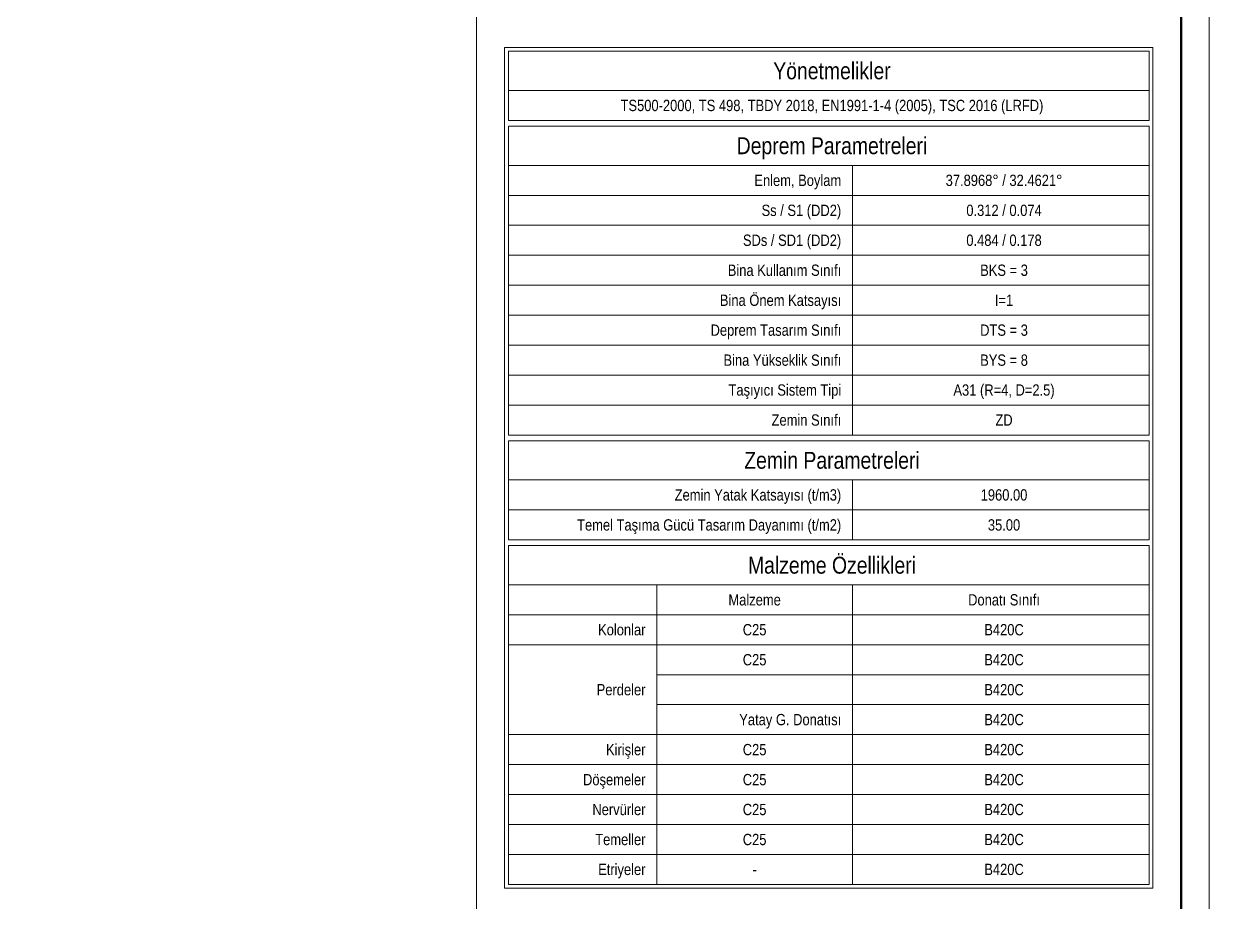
# Model space of a CAD drawing. Header units: millimetres. Extents: x -2905 to 5507, y 1609 to 5809.
# Drawn here: x 4456 to 5507, y 2176 to 2955 of the extents above; entities that cross this region are included whole.
import ezdxf
from ezdxf.enums import TextEntityAlignment as Align

# ---------------------------------------------------------------- set-up
doc = ezdxf.new("R2010")
doc.units = ezdxf.units.MM
for name, color, linetype, lineweight in [('Metraj Tablosu Ana Başlık', 1, 'Continuous', 20), ('Metraj Tablosu Başlık', 1, 'Continuous', 20), ('SHEETSUMMARY-50', 152, 'Continuous', 20), ('SheetView', 40, 'Continuous', 20), ('SheetViewOut', 231, 'Continuous', 20)]:
    doc.layers.add(name, color=color, linetype=linetype, lineweight=lineweight)
doc.layers.add('Metraj Tablosu Yazı', color=250, linetype='Continuous', lineweight=20, true_color=0x414141)
doc.layers.add('Metraj Tablosu Çizgi', color=161, linetype='Continuous', lineweight=20, true_color=0xaaaaff)
doc.styles.add('YAZI (BEYKENT)', font='')
doc.styles.get('YAZI (BEYKENT)').set_extended_font_data('Bahnschrift Light Condensed')

msp = doc.modelspace()

# ---------------------------------------------------------------- linework, layer by layer
at = {"layer": 'Metraj Tablosu Çizgi'}
for points in [[(4882.1, 2934.4), (5457.1, 2934.4)], [(4882.1, 2934.4), (4882.1, 2188.9)], [(5457.1, 2934.4), (5457.1, 2188.9)], [(4885.5, 2931), (5453.8, 2931)], [(4885.5, 2931), (4885.5, 2896.2)], [(5453.8, 2931), (5453.8, 2896.2)], [(4885.5, 2896.2), (5453.8, 2896.2)], [(4885.5, 2896.2), (5453.8, 2896.2)], [(4885.5, 2896.2), (4885.5, 2869.6)], [(5453.8, 2896.2), (5453.8, 2869.6)], [(4885.5, 2869.6), (5453.8, 2869.6)], [(4885.5, 2864.6), (5453.8, 2864.6)], [(4885.5, 2864.6), (4885.5, 2829.8)], [(5453.8, 2864.6), (5453.8, 2829.8)], [(4885.5, 2829.8), (5453.8, 2829.8)], [(4885.5, 2829.8), (5190.7, 2829.8)], [(4885.5, 2829.8), (4885.5, 2803.2)], [(5190.7, 2829.8), (5190.7, 2803.2)], [(5190.7, 2829.8), (5453.8, 2829.8)], [(5190.7, 2829.8), (5190.7, 2803.2)], [(5453.8, 2829.8), (5453.8, 2803.2)], [(4885.5, 2803.2), (5190.7, 2803.2)], [(4885.5, 2803.2), (5190.7, 2803.2)], [(4885.5, 2803.2), (4885.5, 2776.7)], [(5190.7, 2803.2), (5453.8, 2803.2)], [(5190.7, 2803.2), (5190.7, 2776.7)], [(5190.7, 2803.2), (5453.8, 2803.2)], [(5190.7, 2803.2), (5190.7, 2776.7)], [(5453.8, 2803.2), (5453.8, 2776.7)], [(4885.5, 2776.7), (5190.7, 2776.7)], [(4885.5, 2776.7), (5190.7, 2776.7)], [(4885.5, 2776.7), (4885.5, 2750.1)], [(5190.7, 2776.7), (5453.8, 2776.7)], [(5190.7, 2776.7), (5190.7, 2750.1)], [(5190.7, 2776.7), (5453.8, 2776.7)], [(5190.7, 2776.7), (5190.7, 2750.1)], [(5453.8, 2776.7), (5453.8, 2750.1)], [(4885.5, 2750.1), (5190.7, 2750.1)], [(4885.5, 2750.1), (5190.7, 2750.1)], [(4885.5, 2750.1), (4885.5, 2723.5)], [(5190.7, 2750.1), (5453.8, 2750.1)], [(5190.7, 2750.1), (5190.7, 2723.5)], [(5190.7, 2750.1), (5453.8, 2750.1)], [(5190.7, 2750.1), (5190.7, 2723.5)], [(5453.8, 2750.1), (5453.8, 2723.5)], [(4885.5, 2723.5), (5190.7, 2723.5)], [(4885.5, 2723.5), (5190.7, 2723.5)], [(4885.5, 2723.5), (4885.5, 2697)], [(5190.7, 2723.5), (5453.8, 2723.5)], [(5190.7, 2723.5), (5190.7, 2697)], [(5190.7, 2723.5), (5453.8, 2723.5)], [(5190.7, 2723.5), (5190.7, 2697)], [(5453.8, 2723.5), (5453.8, 2697)], [(4885.5, 2697), (5190.7, 2697)], [(4885.5, 2697), (5190.7, 2697)], [(4885.5, 2697), (4885.5, 2670.4)], [(5190.7, 2697), (5453.8, 2697)], [(5190.7, 2697), (5190.7, 2670.4)], [(5190.7, 2697), (5453.8, 2697)], [(5190.7, 2697), (5190.7, 2670.4)], [(5453.8, 2697), (5453.8, 2670.4)], [(4885.5, 2670.4), (5190.7, 2670.4)], [(4885.5, 2670.4), (5190.7, 2670.4)], [(4885.5, 2670.4), (4885.5, 2643.8)], [(5190.7, 2670.4), (5453.8, 2670.4)], [(5190.7, 2670.4), (5190.7, 2643.8)], [(5190.7, 2670.4), (5453.8, 2670.4)], [(5190.7, 2670.4), (5190.7, 2643.8)], [(5453.8, 2670.4), (5453.8, 2643.8)], [(4885.5, 2643.8), (5190.7, 2643.8)], [(4885.5, 2643.8), (5190.7, 2643.8)], [(4885.5, 2643.8), (4885.5, 2617.3)], [(5190.7, 2643.8), (5453.8, 2643.8)], [(5190.7, 2643.8), (5190.7, 2617.3)], [(5190.7, 2643.8), (5453.8, 2643.8)], [(5190.7, 2643.8), (5190.7, 2617.3)], [(5453.8, 2643.8), (5453.8, 2617.3)], [(4885.5, 2617.3), (5190.7, 2617.3)], [(4885.5, 2617.3), (5190.7, 2617.3)], [(4885.5, 2617.3), (4885.5, 2590.7)], [(5190.7, 2617.3), (5453.8, 2617.3)], [(5190.7, 2617.3), (5190.7, 2590.7)], [(5190.7, 2617.3), (5453.8, 2617.3)], [(5190.7, 2617.3), (5190.7, 2590.7)], [(5453.8, 2617.3), (5453.8, 2590.7)], [(4885.5, 2590.7), (5190.7, 2590.7)], [(5190.7, 2590.7), (5453.8, 2590.7)], [(4885.5, 2585.7), (5453.8, 2585.7)], [(4885.5, 2585.7), (4885.5, 2550.9)], [(5453.8, 2585.7), (5453.8, 2550.9)], [(4885.5, 2550.9), (5453.8, 2550.9)], [(4885.5, 2550.9), (5190.7, 2550.9)], [(4885.5, 2550.9), (4885.5, 2524.3)], [(5190.7, 2550.9), (5190.7, 2524.3)], [(5190.7, 2550.9), (5453.8, 2550.9)], [(5190.7, 2550.9), (5190.7, 2524.3)], [(5453.8, 2550.9), (5453.8, 2524.3)], [(4885.5, 2524.3), (5190.7, 2524.3)], [(4885.5, 2524.3), (5190.7, 2524.3)], [(4885.5, 2524.3), (4885.5, 2497.7)], [(5190.7, 2524.3), (5453.8, 2524.3)], [(5190.7, 2524.3), (5190.7, 2497.7)], [(5190.7, 2524.3), (5453.8, 2524.3)], [(5190.7, 2524.3), (5190.7, 2497.7)], [(5453.8, 2524.3), (5453.8, 2497.7)], [(4885.5, 2497.7), (5190.7, 2497.7)], [(4885.5, 2492.7), (5453.8, 2492.7)], [(4885.5, 2492.7), (4885.5, 2457.9)], [(5190.7, 2497.7), (5453.8, 2497.7)], [(5453.8, 2492.7), (5453.8, 2457.9)], [(4885.5, 2457.9), (5453.8, 2457.9)], [(4885.5, 2457.9), (5017.1, 2457.9)], [(4885.5, 2457.9), (4885.5, 2431.3)], [(5017.1, 2457.9), (5017.1, 2431.3)], [(5017.1, 2457.9), (5190.7, 2457.9)], [(5017.1, 2457.9), (5017.1, 2431.3)], [(5190.7, 2457.9), (5190.7, 2431.3)], [(5190.7, 2457.9), (5453.8, 2457.9)], [(5190.7, 2457.9), (5190.7, 2431.3)], [(5453.8, 2457.9), (5453.8, 2431.3)], [(4885.5, 2431.3), (5017.1, 2431.3)], [(4885.5, 2431.3), (5017.1, 2431.3)], [(4885.5, 2431.3), (4885.5, 2404.8)], [(5017.1, 2431.3), (5190.7, 2431.3)], [(5017.1, 2431.3), (5017.1, 2404.8)], [(5017.1, 2431.3), (5190.7, 2431.3)], [(5017.1, 2431.3), (5017.1, 2404.8)], [(5190.7, 2431.3), (5453.8, 2431.3)], [(5190.7, 2431.3), (5190.7, 2404.8)], [(5190.7, 2431.3), (5453.8, 2431.3)], [(5190.7, 2431.3), (5190.7, 2404.8)], [(5453.8, 2431.3), (5453.8, 2404.8)], [(4885.5, 2404.8), (5017.1, 2404.8)], [(4885.5, 2404.8), (5017.1, 2404.8)], [(4885.5, 2404.8), (4885.5, 2325.1)], [(5017.1, 2404.8), (5190.7, 2404.8)], [(5017.1, 2404.8), (5017.1, 2325.1)], [(5017.1, 2404.8), (5190.7, 2404.8)], [(5017.1, 2404.8), (5017.1, 2378.2)], [(5190.7, 2404.8), (5453.8, 2404.8)], [(5190.7, 2404.8), (5190.7, 2378.2)], [(5190.7, 2404.8), (5453.8, 2404.8)], [(5190.7, 2404.8), (5190.7, 2378.2)], [(5453.8, 2404.8), (5453.8, 2378.2)], [(5017.1, 2378.2), (5190.7, 2378.2)], [(5017.1, 2378.2), (5190.7, 2378.2)], [(5017.1, 2378.2), (5017.1, 2351.7)], [(5190.7, 2378.2), (5453.8, 2378.2)], [(5190.7, 2378.2), (5190.7, 2351.7)], [(5190.7, 2378.2), (5453.8, 2378.2)], [(5190.7, 2378.2), (5190.7, 2351.7)], [(5453.8, 2378.2), (5453.8, 2351.7)], [(5017.1, 2351.7), (5190.7, 2351.7)], [(5017.1, 2351.7), (5190.7, 2351.7)], [(5017.1, 2351.7), (5017.1, 2325.1)], [(5190.7, 2351.7), (5453.8, 2351.7)], [(5190.7, 2351.7), (5190.7, 2325.1)], [(5190.7, 2351.7), (5453.8, 2351.7)], [(5190.7, 2351.7), (5190.7, 2325.1)], [(5453.8, 2351.7), (5453.8, 2325.1)], [(4885.5, 2325.1), (5017.1, 2325.1)], [(4885.5, 2325.1), (5017.1, 2325.1)], [(4885.5, 2325.1), (4885.5, 2298.5)], [(5017.1, 2325.1), (5190.7, 2325.1)], [(5017.1, 2325.1), (5017.1, 2298.5)], [(5017.1, 2325.1), (5190.7, 2325.1)], [(5017.1, 2325.1), (5017.1, 2298.5)], [(5190.7, 2325.1), (5453.8, 2325.1)], [(5190.7, 2325.1), (5190.7, 2298.5)], [(5190.7, 2325.1), (5453.8, 2325.1)], [(5190.7, 2325.1), (5190.7, 2298.5)], [(5453.8, 2325.1), (5453.8, 2298.5)], [(4885.5, 2298.5), (5017.1, 2298.5)], [(4885.5, 2298.5), (5017.1, 2298.5)], [(4885.5, 2298.5), (4885.5, 2272)], [(5017.1, 2298.5), (5190.7, 2298.5)], [(5017.1, 2298.5), (5017.1, 2272)], [(5017.1, 2298.5), (5190.7, 2298.5)], [(5017.1, 2298.5), (5017.1, 2272)], [(5190.7, 2298.5), (5453.8, 2298.5)], [(5190.7, 2298.5), (5190.7, 2272)], [(5190.7, 2298.5), (5453.8, 2298.5)], [(5190.7, 2298.5), (5190.7, 2272)], [(5453.8, 2298.5), (5453.8, 2272)], [(4885.5, 2272), (5017.1, 2272)], [(4885.5, 2272), (5017.1, 2272)], [(4885.5, 2272), (4885.5, 2245.4)], [(5017.1, 2272), (5190.7, 2272)], [(5017.1, 2272), (5017.1, 2245.4)], [(5017.1, 2272), (5190.7, 2272)], [(5017.1, 2272), (5017.1, 2245.4)], [(5190.7, 2272), (5453.8, 2272)], [(5190.7, 2272), (5190.7, 2245.4)], [(5190.7, 2272), (5453.8, 2272)], [(5190.7, 2272), (5190.7, 2245.4)], [(5453.8, 2272), (5453.8, 2245.4)], [(4885.5, 2245.4), (5017.1, 2245.4)], [(4885.5, 2245.4), (5017.1, 2245.4)], [(4885.5, 2245.4), (4885.5, 2218.8)], [(5017.1, 2245.4), (5190.7, 2245.4)], [(5017.1, 2245.4), (5017.1, 2218.8)], [(5017.1, 2245.4), (5190.7, 2245.4)], [(5017.1, 2245.4), (5017.1, 2218.8)], [(5190.7, 2245.4), (5453.8, 2245.4)], [(5190.7, 2245.4), (5190.7, 2218.8)], [(5190.7, 2245.4), (5453.8, 2245.4)], [(5190.7, 2245.4), (5190.7, 2218.8)], [(5453.8, 2245.4), (5453.8, 2218.8)], [(4885.5, 2218.8), (5017.1, 2218.8)], [(4885.5, 2218.8), (5017.1, 2218.8)], [(4885.5, 2218.8), (4885.5, 2192.3)], [(5017.1, 2218.8), (5190.7, 2218.8)], [(5017.1, 2218.8), (5017.1, 2192.3)], [(5017.1, 2218.8), (5190.7, 2218.8)], [(5017.1, 2218.8), (5017.1, 2192.3)], [(5190.7, 2218.8), (5453.8, 2218.8)], [(5190.7, 2218.8), (5190.7, 2192.3)], [(5190.7, 2218.8), (5453.8, 2218.8)], [(5190.7, 2218.8), (5190.7, 2192.3)], [(5453.8, 2218.8), (5453.8, 2192.3)], [(4882.1, 2188.9), (5457.1, 2188.9)], [(4885.5, 2192.3), (5017.1, 2192.3)], [(5017.1, 2192.3), (5190.7, 2192.3)], [(5190.7, 2192.3), (5453.8, 2192.3)]]:
    msp.add_lwpolyline(points, dxfattribs=at)
at = {"layer": 'SHEETSUMMARY-50', "const_width": 2, "flags": 128}
msp.add_lwpolyline([(-2879.6, 1633.9), (5482.1, 1633.9), (5482.1, 5783.9), (-2879.6, 5783.9)], close=True, dxfattribs=at)
at = {"layer": 'SheetView'}
msp.add_lwpolyline([(-2854.6, 1658.9), (4857.1, 1658.9), (4857.1, 5758.9), (-2854.6, 5758.9)], close=True, dxfattribs=at)
at = {"layer": 'SheetViewOut'}
msp.add_lwpolyline([(-2904.6, 1608.9), (5507.1, 1608.9), (5507.1, 5808.9), (-2904.6, 5808.9)], close=True, dxfattribs=at)

# ---------------------------------------------------------------- texts
at = {"layer": 'Metraj Tablosu Ana Başlık', "style": 'YAZI (BEYKENT)'}
for s, p in [('Yönetmelikler', (5172.5, 2913.6)), ('Deprem Parametreleri', (5172.5, 2847.2)), ('Zemin Parametreleri', (5172.5, 2568.3)), ('Malzeme Özellikleri', (5172.5, 2475.3))]:
    msp.add_text(s, height=15, dxfattribs=at).set_placement(p, align=Align.MIDDLE_CENTER)
at = {"layer": 'Metraj Tablosu Başlık', "style": 'YAZI (BEYKENT)'}
for s, p in [('Malzeme', (5103.9, 2444.6)), ('Donatı Sınıfı', (5325.1, 2444.6))]:
    msp.add_text(s, height=10, dxfattribs=at).set_placement(p, align=Align.MIDDLE_CENTER)
for s, p in [('Kolonlar', (5007.1, 2418.1)), ('Perdeler', (5007.1, 2364.9)), ('Yatay G. Donatısı', (5180.7, 2338.4)), ('Kirişler', (5007.1, 2311.8)), ('Döşemeler', (5007.1, 2285.2)), ('Nervürler', (5007.1, 2258.7)), ('Temeller', (5007.1, 2232.1)), ('Etriyeler', (5007.1, 2205.6))]:
    msp.add_text(s, height=10, dxfattribs=at).set_placement(p, align=Align.MIDDLE_RIGHT)
at = {"layer": 'Metraj Tablosu Yazı', "style": 'YAZI (BEYKENT)'}
for s, p in [('TS500-2000, TS 498, TBDY 2018, EN1991-1-4 (2005), TSC 2016 (LRFD)', (5172.5, 2882.9)), ('37.8968° / 32.4621°', (5325.1, 2816.5)), ('0.312 / 0.074', (5325.1, 2789.9)), ('0.484 / 0.178', (5325.1, 2763.4)), ('BKS = 3', (5325.1, 2736.8)), ('I=1', (5325.1, 2710.2)), ('DTS = 3', (5325.1, 2683.7)), ('BYS = 8', (5325.1, 2657.1)), ('A31 (R=4, D=2.5)', (5325.1, 2630.6)), ('ZD', (5325.1, 2604)), ('1960.00', (5325.1, 2537.6)), ('35.00', (5325.1, 2511)), ('C25', (5103.9, 2418.1)), ('B420C', (5325.1, 2418.1)), ('C25', (5103.9, 2391.5)), ('B420C', (5325.1, 2391.5)), ('B420C', (5325.1, 2364.9)), ('B420C', (5325.1, 2338.4)), ('C25', (5103.9, 2311.8)), ('B420C', (5325.1, 2311.8)), ('C25', (5103.9, 2285.2)), ('B420C', (5325.1, 2285.2)), ('C25', (5103.9, 2258.7)), ('B420C', (5325.1, 2258.7)), ('C25', (5103.9, 2232.1)), ('B420C', (5325.1, 2232.1)), ('B420C', (5325.1, 2205.6)), ('-', (5103.9, 2205.6))]:
    msp.add_text(s, height=10, dxfattribs=at).set_placement(p, align=Align.MIDDLE_CENTER)
for s, p in [('Enlem, Boylam', (5180.7, 2816.5)), ('Ss / S1 (DD2)', (5180.7, 2789.9)), ('SDs / SD1 (DD2)', (5180.7, 2763.4)), ('Bina Kullanım Sınıfı', (5180.7, 2736.8)), ('Bina Önem Katsayısı', (5180.7, 2710.2)), ('Deprem Tasarım Sınıfı', (5180.7, 2683.7)), ('Bina Yükseklik Sınıfı', (5180.7, 2657.1)), ('Taşıyıcı Sistem Tipi', (5180.7, 2630.6)), ('Zemin Sınıfı', (5180.7, 2604)), ('Zemin Yatak Katsayısı (t/m3)', (5180.7, 2537.6)), ('Temel Taşıma Gücü Tasarım Dayanımı (t/m2)', (5180.7, 2511))]:
    msp.add_text(s, height=10, dxfattribs=at).set_placement(p, align=Align.MIDDLE_RIGHT)

doc.saveas('drawing.dxf')
